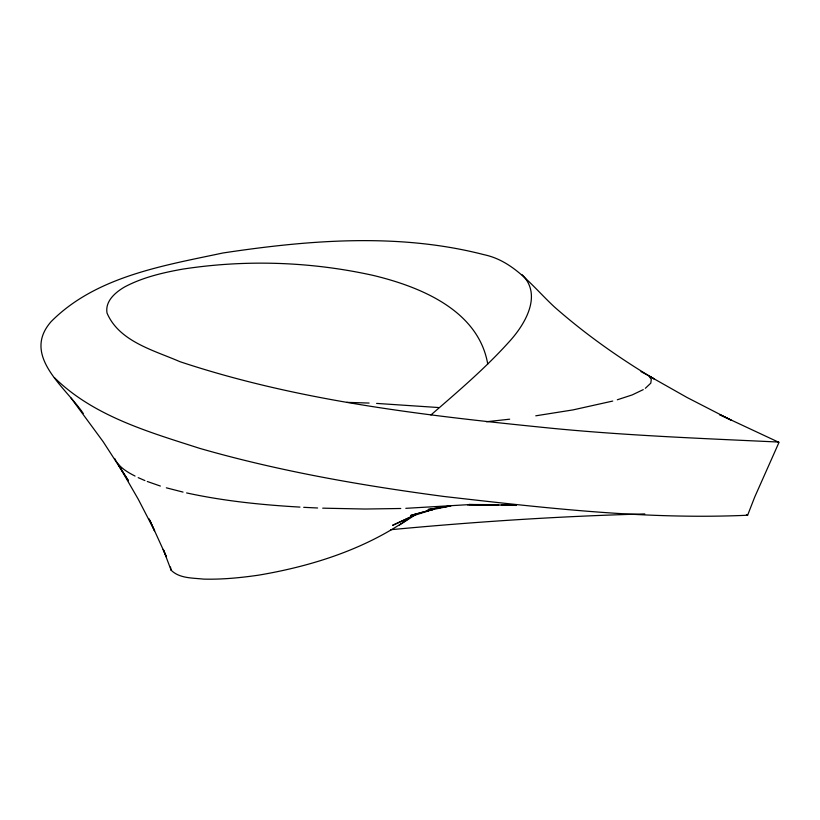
<?xml version="1.0" encoding="UTF-8"?>
<svg xmlns="http://www.w3.org/2000/svg" width="820" height="820" viewBox="0 0 820 820"><rect width="100%" height="100%" fill="white"/><g stroke="black" fill="none" stroke-linecap="round" stroke-linejoin="round"><path stroke-width="1.23" d="M54.407 377.63C93.541 416.201 148.543 431.894 199.506 448.304C279.507 471.326 361.743 485.553 444.173 496.5C544.705 507.928 646.457 519.849 747.625 515.226L754.707 497.063L779 442.39L719.601 414.623L731.102 420.137L687.057 397.495L649.553 376.277L653.991 378.85C618.833 357.827 585.275 334.13 554.525 307.039C532.938 287.092 514.54 261.129 483.964 254.671C398.786 232.665 308.955 240.014 222.917 252.99C163.241 265.7 96.012 276.432 51.199 321.532C21.033 355.736 65.467 386.999 83.24 413.434M430.93 414.971C457.662 391.755 484.774 368.774 508.554 342.442C524.564 325.222 542.994 295.251 522.012 274.659M149.168 518.896L166.48 556.944L163.262 549.431L171.103 570.177C179.447 578.53 192.515 577.874 203.432 579.104C221.892 579.607 240.291 577.803 258.536 575.168C311.856 566.169 365.095 549.287 409.662 517.933M412.726 515.811L414.766 514.396M399.463 525.015L415.935 514.437L392.585 525.343L414.161 515.452L433.934 509.128L410.892 515.411L433.934 509.128M643.259 389.623L632.271 394.891L617.337 399.781M645.33 388.311L650.803 383.135L651.285 379.383L648.825 375.806L640.994 371.593M612.714 401.062L572.924 409.918L535.778 415.812M430.889 509.978L450.959 505.827L428.009 509.538L448.191 506.299M486.373 421.746L509.671 419.194M390.515 529.73C475.077 521.766 559.886 516.19 644.797 513.935M467.697 504.7L405.808 508.328M400.765 508.492L365.033 509.035L322.711 508.164M467.83 505.089L498.078 504.607M346.757 402.353L369.092 403.061M498.734 504.659L468.835 504.505L516.457 505.427M501.297 504.71L512.787 504.925L502.978 504.71M317.606 507.99L303.707 507.324M376.606 403.409L438.29 407.519M299.956 507.098C261.928 504.905 223.85 501.051 186.591 492.922M778.692 442.052C703.283 438.505 627.782 435.625 552.598 428.358C427.087 415.75 300.161 401.636 179.918 361.671C153.822 350.273 119.207 341.602 107.03 313.066C104.939 301.196 115.302 292.433 124.466 287.041C142.413 277.457 162.391 272.773 182.276 269.196C245.508 259.386 310.636 261.549 373.1 275.387C420.24 286.703 478.398 310.237 487.736 364.018M183.024 492.092L166.347 487.818M160.361 486.055L147.272 481.483M746.446 514.816L747.625 515.226M144.904 480.581L138.201 477.64M135.054 476.051C127.09 472.023 118.439 466.857 114.667 458.452M71.012 397.977L103.135 441.662L128.412 480.745L118.1 464.284L138.334 499.37L154.57 530.796L150.111 520.905M170.458 567.02L171.103 570.177"/></g></svg>
